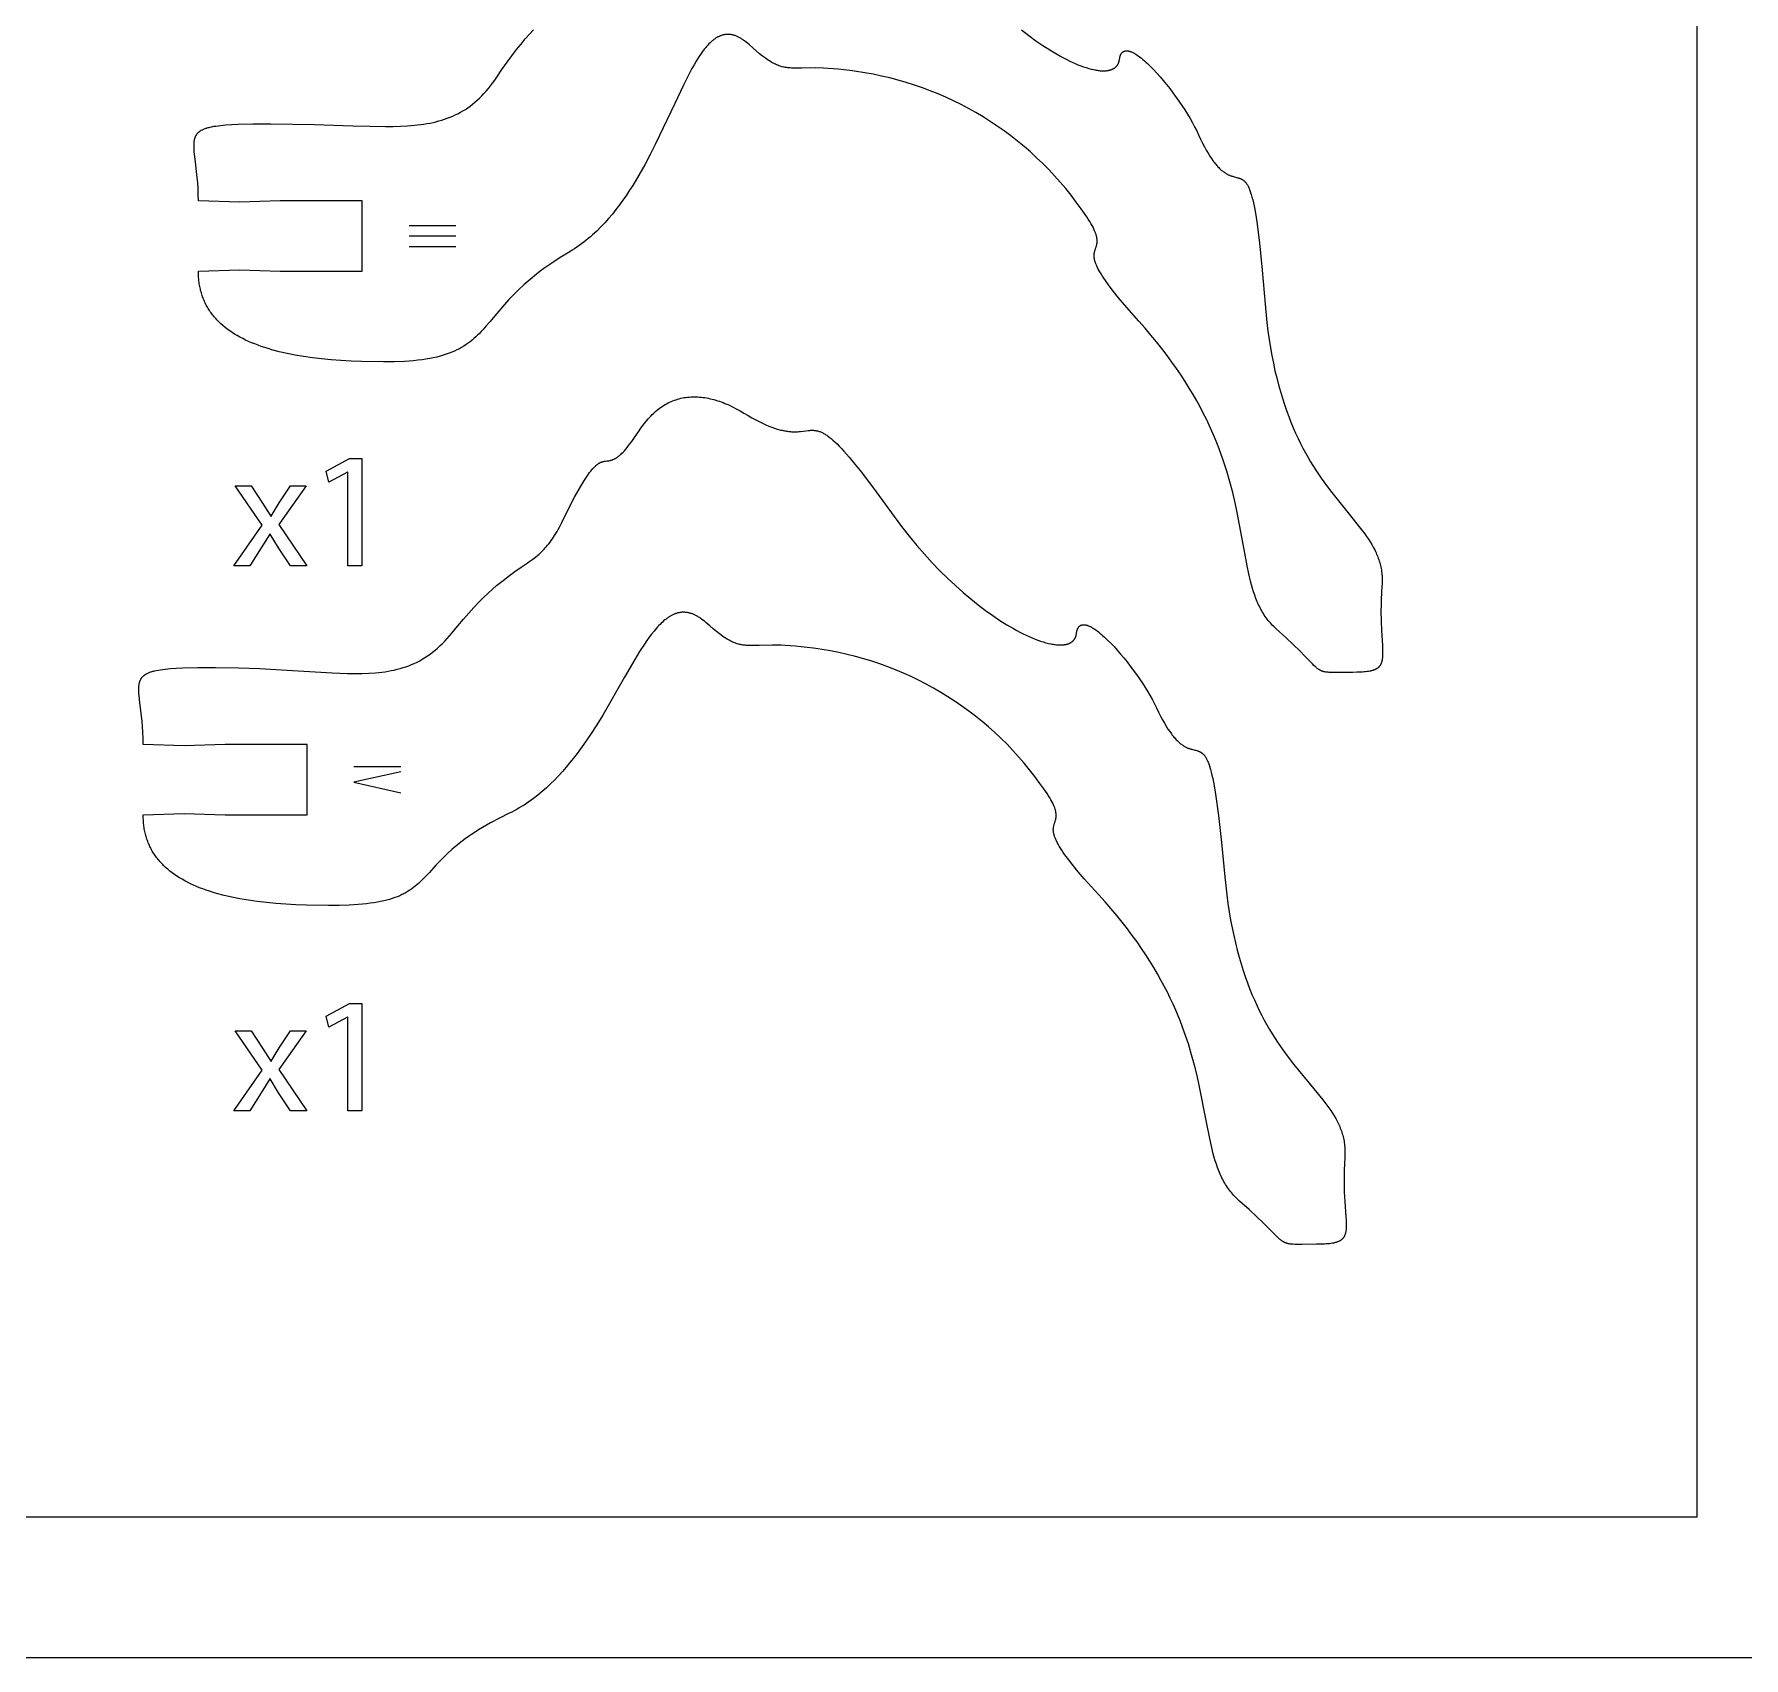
# Model space of a CAD drawing. Extents: x 2 to 317, y 2 to 152.
# Drawn here: x 74.8 to 147.8, y 1.7 to 71 of the extents above; entities that cross this region are included whole.
import ezdxf

# ---------------------------------------------------------------- set-up
doc = ezdxf.new("R2010")
doc.units = 0
doc.header["$MEASUREMENT"] = 0
doc.layers.add('DEFAULT', color=18, linetype='CONTINUOUS')

msp = doc.modelspace()

# ---------------------------------------------------------------- linework, layer by layer
at = {"layer": 'DEFAULT', "color": 1}
for p, q in [((83.596, 63.864), (81.846, 63.914)), ((85.346, 63.914), (83.596, 63.864)), ((88.845, 63.914), (85.346, 63.914)), ((88.845, 60.915), (88.845, 63.914)), ((81.846, 60.915), (83.596, 60.965)), ((83.596, 60.965), (85.346, 60.915)), ((85.346, 60.915), (88.845, 60.915)), ((81.239, 40.646), (79.489, 40.695)), ((82.989, 40.695), (81.239, 40.646)), ((86.488, 40.695), (82.989, 40.695)), ((86.488, 37.696), (86.488, 40.695)), ((79.489, 37.696), (81.239, 37.746)), ((81.239, 37.746), (82.989, 37.696)), ((82.989, 37.696), (86.488, 37.696))]:
    msp.add_line(p, q, dxfattribs=at)
at = {"layer": 'DEFAULT', "color": 250}
for p, q in [((90.845, 62.859), (92.842, 62.859)), ((90.845, 62.414), (92.842, 62.414)), ((90.845, 61.968), (92.842, 61.968)), ((88.488, 39.752), (90.485, 39.752))]:
    msp.add_line(p, q, dxfattribs=at)
at = {"layer": 'DEFAULT', "color": 6}
for p, q in [((84.568, 50.065), (83.411, 51.738)), ((83.411, 51.738), (84.103, 51.738)), ((84.103, 51.738), (84.59, 51.004)), ((86.446, 51.738), (85.281, 50.086)), ((85.295, 51.011), (85.775, 51.738)), ((85.775, 51.738), (86.446, 51.738)), ((84.59, 51.004), (84.935, 50.446)), ((84.935, 50.446), (84.957, 50.446)), ((84.957, 50.446), (85.295, 51.011)), ((83.355, 48.322), (84.568, 50.065)), ((84.893, 49.684), (84.533, 49.092)), ((84.907, 49.684), (84.893, 49.684)), ((85.274, 49.092), (84.907, 49.684)), ((85.281, 50.086), (86.481, 48.322)), ((84.533, 49.092), (84.039, 48.322)), ((85.775, 48.322), (85.274, 49.092)), ((84.039, 48.322), (83.355, 48.322)), ((86.481, 48.322), (85.775, 48.322)), ((84.568, 26.793), (83.411, 28.466)), ((83.411, 28.466), (84.103, 28.466)), ((84.103, 28.466), (84.59, 27.731)), ((86.446, 28.466), (85.281, 26.814)), ((85.295, 27.739), (85.775, 28.466)), ((85.775, 28.466), (86.446, 28.466)), ((84.59, 27.731), (84.935, 27.174)), ((84.935, 27.174), (84.957, 27.174)), ((84.957, 27.174), (85.295, 27.739)), ((83.355, 25.05), (84.568, 26.793)), ((84.893, 26.412), (84.533, 25.819)), ((84.907, 26.412), (84.893, 26.412)), ((85.274, 25.819), (84.907, 26.412)), ((85.281, 26.814), (86.481, 25.05)), ((84.533, 25.819), (84.039, 25.05)), ((85.775, 25.05), (85.274, 25.819)), ((84.039, 25.05), (83.355, 25.05)), ((86.481, 25.05), (85.775, 25.05))]:
    msp.add_line(p, q, dxfattribs=at)
for points in [[(316.836, 1.693), (1.836, 1.693), (1.836, 151.693), (316.836, 151.693)], [(145.836, 7.693), (5.836, 7.693), (5.836, 147.693), (145.836, 147.693)], [(88.23, 52.33), (88.216, 52.33), (87.419, 51.9), (87.299, 52.373), (88.301, 52.909), (88.83, 52.909), (88.83, 48.322), (88.23, 48.322)], [(88.23, 29.058), (88.216, 29.058), (87.419, 28.628), (87.299, 29.101), (88.301, 29.637), (88.83, 29.637), (88.83, 25.05), (88.23, 25.05)]]:
    msp.add_lwpolyline(points, close=True, dxfattribs=at)
at = {"layer": 'DEFAULT', "color": 1}
for points in [[(94.587, 69.197), (94.811, 69.526), (95.026, 69.831), (95.233, 70.111), (95.432, 70.37), (95.623, 70.607), (95.807, 70.826), (95.984, 71.026), (96.154, 71.21)], [(105.359, 70.585), (105.296, 70.641), (105.234, 70.693), (105.172, 70.741), (105.142, 70.764), (105.112, 70.785), (105.082, 70.805), (105.052, 70.825), (105.022, 70.844), (104.993, 70.861), (104.963, 70.878), (104.934, 70.894), (104.905, 70.908), (104.876, 70.922), (104.848, 70.935), (104.819, 70.947), (104.791, 70.958), (104.763, 70.968), (104.735, 70.978), (104.707, 70.986), (104.679, 70.994), (104.652, 71), (104.624, 71.006), (104.597, 71.011), (104.57, 71.015), (104.543, 71.018), (104.516, 71.021), (104.49, 71.022), (104.463, 71.023), (104.437, 71.022), (104.41, 71.021), (104.384, 71.02), (104.358, 71.017), (104.332, 71.014), (104.307, 71.009), (104.281, 71.004), (104.255, 70.998), (104.23, 70.992), (104.205, 70.984), (104.179, 70.976), (104.154, 70.967), (104.129, 70.958), (104.105, 70.947), (104.08, 70.936), (104.055, 70.924), (104.03, 70.911), (104.006, 70.898), (103.982, 70.884), (103.957, 70.869), (103.933, 70.854), (103.909, 70.837), (103.885, 70.821), (103.861, 70.803), (103.837, 70.785), (103.813, 70.766), (103.79, 70.746), (103.742, 70.705), (103.696, 70.661), (103.649, 70.614), (103.602, 70.566), (103.556, 70.514), (103.51, 70.46), (103.464, 70.404), (103.419, 70.346), (103.373, 70.285), (103.283, 70.157), (103.193, 70.02), (103.103, 69.876), (103.013, 69.723), (102.923, 69.564), (102.743, 69.224), (102.561, 68.86), (102.188, 68.072), (101.37, 66.342), (101.144, 65.896), (100.907, 65.451), (100.659, 65.01), (100.397, 64.576), (100.261, 64.363), (100.122, 64.152), (99.978, 63.945), (99.831, 63.742), (99.679, 63.543), (99.523, 63.349), (99.363, 63.159), (99.198, 62.975), (99.029, 62.797), (98.855, 62.625), (98.676, 62.459), (98.584, 62.379), (98.491, 62.3), (98.397, 62.224), (98.302, 62.149), (98.205, 62.076), (98.107, 62.005), (98.008, 61.936), (97.907, 61.869), (97.804, 61.805), (97.701, 61.742)], [(116.991, 71.218), (117.303, 70.976), (117.61, 70.751), (117.91, 70.544), (118.203, 70.356), (118.488, 70.185), (118.626, 70.106), (118.763, 70.032), (118.897, 69.962), (119.028, 69.897), (119.156, 69.837), (119.282, 69.781), (119.405, 69.729), (119.524, 69.683), (119.641, 69.64), (119.754, 69.603), (119.863, 69.569), (119.969, 69.541), (120.072, 69.517), (120.122, 69.507), (120.17, 69.498), (120.218, 69.49), (120.265, 69.483), (120.311, 69.478), (120.356, 69.473), (120.4, 69.47), (120.443, 69.468), (120.484, 69.467), (120.525, 69.467), (120.565, 69.469), (120.603, 69.471), (120.641, 69.475), (120.659, 69.477), (120.677, 69.48), (120.695, 69.483), (120.712, 69.486), (120.729, 69.49), (120.746, 69.493), (120.763, 69.497), (120.779, 69.502), (120.795, 69.506), (120.811, 69.511), (120.826, 69.517), (120.841, 69.522), (120.856, 69.528), (120.871, 69.534), (120.885, 69.541), (120.899, 69.547), (120.912, 69.554), (120.926, 69.562), (120.939, 69.569), (120.951, 69.577), (120.963, 69.585), (120.975, 69.594), (120.987, 69.603), (120.999, 69.612), (121.01, 69.621), (121.02, 69.631), (121.031, 69.641), (121.041, 69.651), (121.05, 69.662), (121.06, 69.672), (121.069, 69.684), (121.078, 69.695), (121.086, 69.707), (121.094, 69.719), (121.102, 69.731), (121.109, 69.744), (121.116, 69.757), (121.123, 69.77), (121.129, 69.784), (121.135, 69.797), (121.141, 69.812), (121.146, 69.826), (121.151, 69.841), (121.156, 69.856), (121.16, 69.871), (121.164, 69.887), (121.167, 69.903), (121.17, 69.919), (121.173, 69.935), (121.176, 69.952)], [(109.944, 69.438), (109.669, 69.478), (109.411, 69.511), (109.171, 69.536), (108.946, 69.556), (108.737, 69.571), (108.543, 69.581), (108.192, 69.59), (107.62, 69.585), (107.384, 69.582), (107.275, 69.582), (107.17, 69.586), (107.119, 69.589), (107.069, 69.593), (107.02, 69.598), (106.971, 69.604), (106.923, 69.611), (106.875, 69.62), (106.827, 69.629), (106.78, 69.641), (106.732, 69.654), (106.684, 69.668), (106.636, 69.684), (106.588, 69.702), (106.539, 69.722), (106.49, 69.744), (106.44, 69.769), (106.389, 69.795), (106.337, 69.823), (106.284, 69.854), (106.229, 69.888), (106.174, 69.924), (106.116, 69.962), (106.058, 70.003), (105.935, 70.094), (105.805, 70.197), (105.666, 70.313), (105.518, 70.442), (105.359, 70.585)], [(121.176, 69.952), (121.18, 69.984), (121.186, 70.014), (121.189, 70.029), (121.192, 70.043), (121.195, 70.057), (121.199, 70.07), (121.203, 70.083), (121.207, 70.096), (121.211, 70.109), (121.215, 70.12), (121.22, 70.132), (121.225, 70.143), (121.23, 70.154), (121.235, 70.165), (121.24, 70.175), (121.246, 70.185), (121.251, 70.194), (121.257, 70.203), (121.263, 70.212), (121.269, 70.22), (121.276, 70.228), (121.282, 70.236), (121.289, 70.243), (121.296, 70.25), (121.303, 70.257), (121.31, 70.263), (121.317, 70.269), (121.325, 70.275), (121.333, 70.28), (121.34, 70.285), (121.348, 70.289), (121.357, 70.294), (121.365, 70.298), (121.373, 70.301), (121.382, 70.305), (121.391, 70.308), (121.4, 70.311), (121.409, 70.313), (121.418, 70.315), (121.428, 70.317), (121.437, 70.318), (121.447, 70.319), (121.457, 70.32), (121.467, 70.321), (121.477, 70.321), (121.487, 70.321), (121.497, 70.321), (121.508, 70.32), (121.518, 70.319), (121.529, 70.318), (121.54, 70.316), (121.551, 70.314), (121.562, 70.312), (121.574, 70.31), (121.585, 70.307), (121.597, 70.304), (121.608, 70.301), (121.62, 70.297), (121.632, 70.294), (121.644, 70.29), (121.669, 70.281), (121.694, 70.271), (121.719, 70.26), (121.745, 70.248), (121.771, 70.235), (121.798, 70.22), (121.825, 70.205), (121.852, 70.189), (121.88, 70.172), (121.937, 70.135), (121.995, 70.095), (122.055, 70.051), (122.116, 70.003), (122.178, 69.953), (122.241, 69.899), (122.305, 69.842), (122.369, 69.782), (122.502, 69.654), (122.636, 69.516), (122.772, 69.369), (122.91, 69.214), (123.048, 69.051), (123.185, 68.882), (123.322, 68.709), (123.456, 68.53), (123.718, 68.166), (123.843, 67.981), (123.964, 67.796), (124.079, 67.612), (124.189, 67.43), (124.292, 67.25), (124.387, 67.074), (124.475, 66.903), (124.553, 66.738)], [(84.94, 67.202), (86.811, 67.172), (88.436, 67.116), (89.165, 67.096), (89.844, 67.088), (90.165, 67.092), (90.474, 67.101), (90.773, 67.117), (91.061, 67.14), (91.339, 67.172), (91.474, 67.191), (91.607, 67.213), (91.738, 67.237), (91.866, 67.263), (91.992, 67.293), (92.116, 67.325), (92.238, 67.36), (92.358, 67.398), (92.476, 67.439), (92.592, 67.483), (92.706, 67.53), (92.818, 67.581), (92.929, 67.636), (93.037, 67.694), (93.144, 67.756), (93.25, 67.821), (93.354, 67.891), (93.456, 67.964), (93.557, 68.042), (93.657, 68.124), (93.755, 68.21), (93.852, 68.3), (93.948, 68.396), (94.042, 68.495), (94.135, 68.6), (94.228, 68.709), (94.319, 68.823), (94.409, 68.943), (94.499, 69.067), (94.587, 69.197)], [(81.846, 63.914), (81.843, 64.187), (81.832, 64.445), (81.817, 64.688), (81.798, 64.917), (81.708, 65.694), (81.673, 66.007), (81.668, 66.077), (81.663, 66.145), (81.661, 66.211), (81.66, 66.273), (81.661, 66.333), (81.662, 66.362), (81.664, 66.391), (81.666, 66.418), (81.669, 66.445), (81.673, 66.472), (81.677, 66.498), (81.682, 66.523), (81.687, 66.548), (81.693, 66.572), (81.7, 66.595), (81.704, 66.607), (81.708, 66.618), (81.712, 66.629), (81.716, 66.64), (81.721, 66.651), (81.726, 66.662), (81.73, 66.673), (81.735, 66.683), (81.741, 66.694), (81.746, 66.704), (81.752, 66.714), (81.758, 66.724), (81.764, 66.734), (81.77, 66.744), (81.777, 66.753), (81.784, 66.763), (81.791, 66.772), (81.798, 66.781), (81.805, 66.791), (81.813, 66.799), (81.821, 66.808), (81.829, 66.817), (81.837, 66.826), (81.846, 66.834), (81.855, 66.842), (81.864, 66.851), (81.873, 66.859), (81.883, 66.867), (81.893, 66.874), (81.903, 66.882), (81.913, 66.89), (81.924, 66.897), (81.935, 66.905), (81.946, 66.912), (81.957, 66.919), (81.969, 66.926), (81.993, 66.94), (82.019, 66.953), (82.045, 66.966), (82.073, 66.978), (82.101, 66.99), (82.131, 67.002), (82.163, 67.013), (82.195, 67.023), (82.229, 67.034), (82.264, 67.044), (82.3, 67.053), (82.338, 67.062), (82.417, 67.08), (82.501, 67.096), (82.592, 67.11), (82.688, 67.123), (82.79, 67.135), (83.013, 67.155), (83.262, 67.171), (83.538, 67.183), (84.177, 67.198), (84.94, 67.202)], [(124.553, 66.738), (124.64, 66.554), (124.723, 66.384), (124.805, 66.227), (124.885, 66.082), (124.962, 65.949), (125.037, 65.827), (125.111, 65.716), (125.182, 65.615), (125.217, 65.568), (125.251, 65.523), (125.285, 65.481), (125.319, 65.441), (125.352, 65.403), (125.384, 65.367), (125.416, 65.333), (125.448, 65.301), (125.479, 65.271), (125.51, 65.243), (125.54, 65.216), (125.57, 65.191), (125.6, 65.168), (125.629, 65.146), (125.658, 65.125), (125.686, 65.106), (125.714, 65.089), (125.742, 65.072), (125.769, 65.057), (125.795, 65.043), (125.822, 65.03), (125.848, 65.018), (125.874, 65.007), (125.899, 64.996), (125.924, 64.987), (125.948, 64.978), (125.973, 64.97), (125.997, 64.962), (126.044, 64.948), (126.089, 64.936), (126.177, 64.914), (126.219, 64.903), (126.26, 64.892), (126.28, 64.886), (126.3, 64.879), (126.32, 64.872), (126.339, 64.865), (126.358, 64.856), (126.377, 64.848), (126.387, 64.843), (126.396, 64.838), (126.405, 64.833), (126.414, 64.828), (126.424, 64.823), (126.433, 64.817), (126.442, 64.811), (126.451, 64.805), (126.46, 64.799), (126.469, 64.793), (126.478, 64.786), (126.486, 64.779), (126.495, 64.771), (126.504, 64.764), (126.512, 64.756), (126.521, 64.747), (126.53, 64.739), (126.538, 64.73), (126.547, 64.721), (126.555, 64.711), (126.563, 64.701), (126.572, 64.691), (126.58, 64.681), (126.588, 64.67), (126.597, 64.658), (126.605, 64.647), (126.621, 64.622), (126.637, 64.596), (126.653, 64.568), (126.669, 64.538), (126.685, 64.506), (126.7, 64.473), (126.716, 64.437), (126.731, 64.4), (126.747, 64.36), (126.762, 64.318), (126.777, 64.274), (126.807, 64.179), (126.836, 64.074), (126.865, 63.958), (126.895, 63.832), (126.923, 63.694), (126.981, 63.382), (127.038, 63.018), (127.153, 62.116), (127.272, 60.953), (127.398, 59.495)], [(122.006, 58.774), (121.394, 59.47), (121.142, 59.771), (120.923, 60.042), (120.736, 60.287), (120.578, 60.506), (120.509, 60.607), (120.446, 60.702), (120.39, 60.791), (120.339, 60.876), (120.294, 60.956), (120.255, 61.031), (120.22, 61.101), (120.205, 61.135), (120.191, 61.168), (120.178, 61.199), (120.166, 61.23), (120.155, 61.26), (120.145, 61.289), (120.136, 61.317), (120.128, 61.344), (120.121, 61.371), (120.115, 61.396), (120.11, 61.421), (120.105, 61.445), (120.101, 61.469), (120.099, 61.492), (120.097, 61.514), (120.095, 61.536), (120.094, 61.557), (120.094, 61.577), (120.095, 61.597), (120.096, 61.617), (120.097, 61.636), (120.099, 61.655), (120.102, 61.673), (120.105, 61.691), (120.108, 61.708), (120.112, 61.726), (120.116, 61.743), (120.12, 61.759), (120.129, 61.792), (120.15, 61.857), (120.172, 61.92), (120.182, 61.953), (120.192, 61.985), (120.201, 62.019), (120.205, 62.036), (120.209, 62.054), (120.212, 62.072), (120.215, 62.09), (120.218, 62.108), (120.22, 62.127), (120.221, 62.147), (120.223, 62.167), (120.223, 62.187), (120.223, 62.208), (120.223, 62.229), (120.221, 62.252), (120.219, 62.274), (120.217, 62.298), (120.213, 62.322), (120.209, 62.346), (120.204, 62.372), (120.198, 62.398), (120.191, 62.425), (120.183, 62.453), (120.175, 62.482), (120.165, 62.511), (120.154, 62.542), (120.142, 62.573), (120.13, 62.606), (120.116, 62.639), (120.084, 62.709), (120.048, 62.784), (120.006, 62.863), (119.959, 62.947), (119.906, 63.036), (119.847, 63.13), (119.782, 63.23), (119.71, 63.336), (119.546, 63.566)], [(97.701, 61.742), (97.3, 61.499), (96.933, 61.258), (96.598, 61.021), (96.441, 60.904), (96.291, 60.789), (96.011, 60.56), (95.754, 60.336), (95.52, 60.117), (95.305, 59.902), (95.106, 59.694), (94.923, 59.491), (94.59, 59.102), (94.286, 58.74), (94.14, 58.57), (93.994, 58.407), (93.92, 58.328), (93.846, 58.251), (93.77, 58.177), (93.693, 58.104), (93.614, 58.033), (93.533, 57.965), (93.45, 57.898), (93.365, 57.834), (93.276, 57.772), (93.184, 57.712), (93.089, 57.654), (92.99, 57.599), (92.887, 57.546), (92.779, 57.496), (92.667, 57.448), (92.55, 57.402), (92.428, 57.359), (92.3, 57.318), (92.166, 57.28), (92.026, 57.245), (91.879, 57.212), (91.726, 57.182), (91.565, 57.154), (91.398, 57.129), (91.222, 57.108), (91.039, 57.088), (90.848, 57.072), (90.647, 57.059), (90.22, 57.041), (89.755, 57.035)], [(89.755, 57.035), (88.816, 57.049), (88.367, 57.067), (87.933, 57.091), (87.513, 57.124), (87.108, 57.163), (86.717, 57.21), (86.341, 57.264), (85.979, 57.326), (85.632, 57.395), (85.3, 57.472), (84.983, 57.556), (84.83, 57.601), (84.681, 57.648), (84.535, 57.697), (84.394, 57.748), (84.256, 57.801), (84.121, 57.856), (83.991, 57.912), (83.864, 57.971), (83.741, 58.031), (83.622, 58.094), (83.507, 58.158), (83.395, 58.225), (83.287, 58.293), (83.183, 58.364), (83.083, 58.436), (82.987, 58.511), (82.895, 58.587), (82.806, 58.666), (82.763, 58.706), (82.721, 58.746), (82.68, 58.787), (82.64, 58.829), (82.601, 58.871), (82.563, 58.913), (82.526, 58.956), (82.49, 59), (82.455, 59.044), (82.421, 59.088), (82.388, 59.134), (82.356, 59.179), (82.325, 59.225), (82.294, 59.272), (82.265, 59.319), (82.237, 59.367), (82.209, 59.415), (82.183, 59.464), (82.158, 59.513), (82.134, 59.563), (82.11, 59.613), (82.088, 59.664), (82.066, 59.715), (82.046, 59.767), (82.027, 59.819), (82.008, 59.872), (81.991, 59.926), (81.974, 59.98), (81.959, 60.034), (81.944, 60.089), (81.931, 60.145), (81.918, 60.201), (81.907, 60.257), (81.896, 60.314), (81.887, 60.372), (81.878, 60.43), (81.871, 60.489), (81.864, 60.548), (81.854, 60.668), (81.848, 60.791), (81.846, 60.915)], [(127.398, 59.495), (127.473, 58.719), (127.518, 58.348), (127.569, 57.989), (127.624, 57.64), (127.684, 57.303), (127.749, 56.975), (127.818, 56.658), (127.891, 56.351), (127.967, 56.053), (128.048, 55.765), (128.132, 55.486), (128.219, 55.216), (128.31, 54.955), (128.403, 54.702), (128.499, 54.457), (128.597, 54.22), (128.698, 53.991), (128.801, 53.77), (128.906, 53.555), (129.012, 53.348), (129.12, 53.147), (129.23, 52.953), (129.34, 52.765), (129.564, 52.406), (129.789, 52.069), (130.015, 51.752), (130.24, 51.453), (131.096, 50.394), (131.476, 49.92), (131.648, 49.69), (131.729, 49.576), (131.807, 49.462), (131.881, 49.348), (131.95, 49.233), (132.015, 49.118), (132.076, 49.003), (132.105, 48.945), (132.132, 48.886), (132.159, 48.827), (132.184, 48.768), (132.208, 48.709), (132.23, 48.649), (132.251, 48.588), (132.271, 48.527), (132.29, 48.466), (132.307, 48.404), (132.323, 48.342), (132.337, 48.279), (132.35, 48.215), (132.361, 48.15), (132.371, 48.085), (132.379, 48.02), (132.386, 47.953), (132.391, 47.886), (132.395, 47.818), (132.396, 47.749), (132.397, 47.679), (132.395, 47.608), (132.392, 47.536), (132.387, 47.464)], [(127.874, 45.635), (127.82, 45.684), (127.768, 45.734), (127.717, 45.785), (127.667, 45.837), (127.619, 45.89), (127.573, 45.943), (127.528, 45.998), (127.484, 46.054), (127.442, 46.111), (127.401, 46.168), (127.362, 46.227), (127.324, 46.286), (127.287, 46.347), (127.251, 46.408), (127.216, 46.471), (127.183, 46.534), (127.151, 46.598), (127.119, 46.663), (127.089, 46.729), (127.06, 46.796), (127.004, 46.932), (126.952, 47.072), (126.903, 47.216), (126.857, 47.363), (126.813, 47.514), (126.772, 47.668), (126.696, 47.987), (126.626, 48.32), (126.496, 49.027), (126.208, 50.598), (126.117, 51.022), (126.013, 51.459), (125.896, 51.908), (125.761, 52.369), (125.607, 52.842), (125.433, 53.327), (125.336, 53.573), (125.234, 53.823), (125.125, 54.075), (125.01, 54.33), (124.887, 54.588), (124.757, 54.849), (124.619, 55.112), (124.474, 55.378), (124.32, 55.647), (124.158, 55.918), (123.987, 56.192), (123.807, 56.469), (123.617, 56.748), (123.418, 57.03), (123.209, 57.314), (122.99, 57.601), (122.761, 57.891), (122.52, 58.183), (122.269, 58.477), (122.006, 58.774)], [(100.663, 54.09), (100.715, 54.17), (100.769, 54.247), (100.823, 54.322), (100.877, 54.395), (100.933, 54.465), (100.989, 54.534), (101.046, 54.599), (101.103, 54.663), (101.161, 54.724), (101.22, 54.783), (101.279, 54.839), (101.339, 54.894), (101.4, 54.946), (101.461, 54.996), (101.523, 55.043), (101.586, 55.089), (101.649, 55.132), (101.713, 55.173), (101.777, 55.211), (101.842, 55.248), (101.907, 55.282), (101.973, 55.315), (102.04, 55.345), (102.107, 55.373), (102.174, 55.398), (102.242, 55.422), (102.311, 55.444), (102.38, 55.463), (102.45, 55.48), (102.52, 55.496), (102.59, 55.509), (102.662, 55.52), (102.733, 55.529), (102.805, 55.536), (102.878, 55.541), (102.951, 55.544), (103.024, 55.545), (103.098, 55.544), (103.172, 55.541), (103.247, 55.536), (103.322, 55.529), (103.397, 55.52), (103.473, 55.51), (103.549, 55.497), (103.626, 55.482), (103.703, 55.465), (103.78, 55.447), (103.858, 55.426), (103.936, 55.404), (104.014, 55.38), (104.093, 55.354), (104.172, 55.326), (104.252, 55.296), (104.331, 55.265), (104.411, 55.231), (104.492, 55.196), (104.653, 55.12), (104.815, 55.037), (104.979, 54.947), (105.143, 54.85)], [(105.143, 54.85), (105.318, 54.745), (105.485, 54.65), (105.644, 54.563), (105.796, 54.485), (105.94, 54.415), (106.077, 54.352), (106.208, 54.297), (106.332, 54.248), (106.451, 54.206), (106.563, 54.17), (106.67, 54.139), (106.721, 54.126), (106.771, 54.114), (106.82, 54.103), (106.868, 54.093), (106.914, 54.085), (106.96, 54.077), (107.004, 54.071), (107.047, 54.066), (107.089, 54.061), (107.13, 54.057), (107.17, 54.055), (107.209, 54.053), (107.247, 54.051), (107.285, 54.051), (107.357, 54.051), (107.426, 54.054), (107.492, 54.059), (107.555, 54.065), (107.676, 54.079), (107.899, 54.108), (107.952, 54.112), (107.979, 54.114), (108.005, 54.116), (108.032, 54.116), (108.058, 54.117), (108.085, 54.116), (108.111, 54.115), (108.138, 54.113), (108.165, 54.111), (108.192, 54.107), (108.219, 54.103), (108.247, 54.098), (108.275, 54.092), (108.303, 54.085), (108.331, 54.076), (108.36, 54.067), (108.389, 54.057), (108.419, 54.045), (108.449, 54.032), (108.48, 54.018), (108.512, 54.002), (108.543, 53.985), (108.576, 53.967), (108.609, 53.947), (108.643, 53.926), (108.678, 53.903), (108.713, 53.878), (108.749, 53.852), (108.786, 53.824), (108.824, 53.794), (108.863, 53.762), (108.944, 53.693), (109.028, 53.616), (109.117, 53.531), (109.21, 53.437), (109.309, 53.334), (109.412, 53.221), (109.635, 52.966), (109.882, 52.669), (110.155, 52.326), (110.788, 51.491), (111.55, 50.436)], [(97.361, 50.178), (97.74, 50.936), (97.907, 51.253), (98.06, 51.53), (98.2, 51.772), (98.328, 51.98), (98.388, 52.072), (98.445, 52.157), (98.5, 52.235), (98.552, 52.306), (98.602, 52.371), (98.65, 52.429), (98.696, 52.482), (98.718, 52.506), (98.74, 52.529), (98.761, 52.551), (98.782, 52.571), (98.802, 52.59), (98.822, 52.609), (98.842, 52.625), (98.861, 52.641), (98.88, 52.656), (98.899, 52.67), (98.917, 52.683), (98.935, 52.695), (98.953, 52.706), (98.97, 52.716), (98.988, 52.725), (99.004, 52.734), (99.021, 52.742), (99.038, 52.749), (99.054, 52.756), (99.07, 52.762), (99.086, 52.767), (99.102, 52.772), (99.118, 52.776), (99.133, 52.78), (99.149, 52.784), (99.164, 52.787), (99.194, 52.793), (99.225, 52.797), (99.285, 52.805), (99.347, 52.813), (99.378, 52.817), (99.41, 52.823), (99.426, 52.826), (99.443, 52.83), (99.459, 52.834), (99.476, 52.838), (99.493, 52.843), (99.51, 52.849), (99.528, 52.855), (99.545, 52.862), (99.564, 52.869), (99.582, 52.877), (99.601, 52.886), (99.62, 52.895), (99.639, 52.906), (99.659, 52.917), (99.679, 52.929), (99.7, 52.942), (99.721, 52.956), (99.742, 52.971), (99.764, 52.987), (99.787, 53.004), (99.809, 53.022), (99.833, 53.042), (99.857, 53.062), (99.881, 53.084), (99.931, 53.132), (99.984, 53.185), (100.039, 53.244), (100.097, 53.309), (100.157, 53.381), (100.22, 53.459), (100.286, 53.545), (100.355, 53.638), (100.502, 53.847), (100.663, 54.09)], [(111.55, 50.436), (111.87, 50.007), (112.194, 49.595), (112.522, 49.2), (112.851, 48.822), (113.182, 48.461), (113.513, 48.118), (113.844, 47.791), (114.173, 47.483), (114.501, 47.191), (114.825, 46.917), (115.145, 46.661), (115.46, 46.422), (115.769, 46.201), (116.071, 45.998), (116.366, 45.812), (116.652, 45.644), (116.792, 45.567), (116.929, 45.495), (117.064, 45.426), (117.196, 45.363), (117.325, 45.304), (117.451, 45.249), (117.574, 45.199), (117.694, 45.153), (117.811, 45.112), (117.925, 45.076), (118.035, 45.044), (118.141, 45.017), (118.244, 44.994), (118.294, 44.984), (118.343, 44.976), (118.391, 44.968), (118.438, 44.962), (118.484, 44.957), (118.528, 44.953), (118.572, 44.95), (118.615, 44.949), (118.657, 44.948), (118.698, 44.949), (118.737, 44.951), (118.776, 44.954), (118.813, 44.958), (118.831, 44.961), (118.849, 44.963), (118.867, 44.967), (118.885, 44.97), (118.902, 44.974), (118.919, 44.978), (118.935, 44.982), (118.951, 44.986), (118.967, 44.991), (118.983, 44.996), (118.998, 45.002), (119.013, 45.007), (119.028, 45.013), (119.042, 45.02), (119.057, 45.026), (119.07, 45.033), (119.084, 45.04), (119.097, 45.048), (119.11, 45.056), (119.122, 45.064), (119.135, 45.072), (119.147, 45.081), (119.158, 45.089), (119.169, 45.099), (119.18, 45.108), (119.191, 45.118), (119.201, 45.128), (119.211, 45.138), (119.221, 45.149), (119.23, 45.16), (119.239, 45.171), (119.248, 45.183), (119.256, 45.195), (119.264, 45.207), (119.271, 45.219), (119.279, 45.232), (119.285, 45.245), (119.292, 45.258), (119.298, 45.272), (119.304, 45.286), (119.31, 45.3), (119.315, 45.315), (119.319, 45.329), (119.324, 45.344), (119.328, 45.36), (119.332, 45.376), (119.335, 45.392), (119.338, 45.408), (119.34, 45.424), (119.343, 45.441)], [(92.669, 45.457), (92.92, 45.766), (93.161, 46.05), (93.391, 46.312), (93.612, 46.552), (93.823, 46.772), (94.026, 46.974), (94.219, 47.158), (94.405, 47.326), (94.582, 47.48), (94.752, 47.62), (94.915, 47.749), (95.071, 47.867), (95.364, 48.079), (95.635, 48.265), (95.887, 48.437), (96.006, 48.521), (96.122, 48.606), (96.235, 48.693), (96.344, 48.783), (96.398, 48.83), (96.451, 48.878), (96.504, 48.928), (96.556, 48.98), (96.607, 49.033), (96.659, 49.089), (96.71, 49.146), (96.76, 49.206), (96.811, 49.269), (96.861, 49.334), (96.911, 49.403), (96.961, 49.474), (97.01, 49.549), (97.06, 49.627), (97.11, 49.709), (97.16, 49.794), (97.21, 49.884), (97.26, 49.977), (97.361, 50.178)], [(132.387, 47.464), (132.368, 47.178), (132.354, 46.908), (132.347, 46.651), (132.344, 46.409), (132.349, 45.964), (132.365, 45.571), (132.403, 44.926), (132.409, 44.792), (132.413, 44.669), (132.413, 44.555), (132.412, 44.502), (132.409, 44.451), (132.405, 44.402), (132.403, 44.379), (132.4, 44.356), (132.397, 44.334), (132.393, 44.312), (132.389, 44.29), (132.385, 44.27), (132.38, 44.249), (132.375, 44.23), (132.369, 44.211), (132.363, 44.192), (132.357, 44.174), (132.35, 44.156), (132.342, 44.139), (132.338, 44.13), (132.334, 44.122), (132.33, 44.114), (132.326, 44.106), (132.322, 44.098), (132.317, 44.09), (132.312, 44.082), (132.308, 44.075), (132.303, 44.067), (132.297, 44.06), (132.292, 44.053), (132.287, 44.046), (132.281, 44.039), (132.276, 44.032), (132.27, 44.025), (132.264, 44.018), (132.258, 44.012), (132.252, 44.005), (132.245, 43.999), (132.239, 43.993), (132.232, 43.986), (132.225, 43.98), (132.218, 43.974), (132.211, 43.969), (132.204, 43.963), (132.197, 43.957), (132.189, 43.952), (132.181, 43.946), (132.173, 43.941), (132.165, 43.936), (132.157, 43.931), (132.148, 43.926), (132.131, 43.916), (132.113, 43.907), (132.094, 43.898), (132.075, 43.889), (132.054, 43.881), (132.033, 43.873), (132.012, 43.866), (131.989, 43.858), (131.966, 43.852), (131.942, 43.845), (131.917, 43.839), (131.891, 43.833), (131.865, 43.828), (131.809, 43.818), (131.75, 43.809), (131.688, 43.802), (131.622, 43.795), (131.552, 43.79), (131.478, 43.786), (131.319, 43.78), (131.144, 43.778)], [(103.52, 45.902), (103.457, 45.957), (103.394, 46.009), (103.331, 46.056), (103.3, 46.078), (103.269, 46.1), (103.239, 46.12), (103.208, 46.14), (103.178, 46.158), (103.147, 46.176), (103.117, 46.193), (103.087, 46.208), (103.057, 46.223), (103.027, 46.237), (102.998, 46.25), (102.968, 46.263), (102.939, 46.274), (102.91, 46.284), (102.881, 46.294), (102.851, 46.303), (102.823, 46.311), (102.794, 46.318), (102.765, 46.324), (102.737, 46.329), (102.708, 46.334), (102.68, 46.338), (102.651, 46.34), (102.623, 46.342), (102.595, 46.344), (102.567, 46.344), (102.539, 46.344), (102.512, 46.343), (102.484, 46.341), (102.456, 46.338), (102.429, 46.335), (102.401, 46.33), (102.374, 46.325), (102.347, 46.32), (102.32, 46.313), (102.293, 46.306), (102.266, 46.298), (102.239, 46.289), (102.212, 46.28), (102.185, 46.27), (102.158, 46.259), (102.132, 46.247), (102.105, 46.235), (102.079, 46.222), (102.052, 46.209), (102.026, 46.194), (101.999, 46.179), (101.973, 46.164), (101.947, 46.147), (101.921, 46.13), (101.895, 46.113), (101.868, 46.095), (101.816, 46.056), (101.765, 46.015), (101.713, 45.972), (101.661, 45.926), (101.61, 45.878), (101.558, 45.828), (101.507, 45.775), (101.456, 45.72), (101.405, 45.663), (101.303, 45.542), (101.201, 45.414), (101.099, 45.278), (100.996, 45.134), (100.894, 44.984), (100.687, 44.664), (100.478, 44.321), (100.047, 43.579), (99.11, 41.955), (98.854, 41.538), (98.587, 41.123), (98.309, 40.713), (98.018, 40.312), (97.868, 40.115), (97.714, 39.921), (97.556, 39.731), (97.395, 39.544), (97.23, 39.363), (97.061, 39.185), (96.887, 39.013), (96.71, 38.847), (96.528, 38.686), (96.341, 38.532), (96.15, 38.384), (96.053, 38.313), (95.954, 38.244), (95.854, 38.176), (95.753, 38.111), (95.651, 38.047), (95.548, 37.985), (95.443, 37.926), (95.337, 37.868), (95.229, 37.813), (95.121, 37.76)], [(82.583, 43.983), (83.553, 43.97), (84.463, 43.938), (86.114, 43.841), (87.562, 43.751), (88.218, 43.727), (88.531, 43.723), (88.834, 43.727), (89.127, 43.738), (89.411, 43.757), (89.55, 43.771), (89.687, 43.787), (89.821, 43.805), (89.954, 43.827), (90.085, 43.851), (90.214, 43.878), (90.341, 43.908), (90.466, 43.941), (90.589, 43.978), (90.711, 44.018), (90.831, 44.062), (90.95, 44.109), (91.066, 44.16), (91.182, 44.215), (91.296, 44.274), (91.408, 44.338), (91.52, 44.405), (91.63, 44.477), (91.738, 44.553), (91.846, 44.633), (91.952, 44.719), (92.057, 44.809), (92.162, 44.904), (92.265, 45.004), (92.367, 45.11), (92.469, 45.22), (92.569, 45.336), (92.669, 45.457)], [(108.118, 44.804), (107.842, 44.841), (107.584, 44.871), (107.343, 44.895), (107.119, 44.912), (106.909, 44.924), (106.715, 44.932), (106.364, 44.937), (105.792, 44.926), (105.556, 44.92), (105.447, 44.92), (105.342, 44.922), (105.291, 44.925), (105.241, 44.928), (105.192, 44.933), (105.143, 44.938), (105.095, 44.945), (105.047, 44.953), (104.999, 44.962), (104.951, 44.973), (104.904, 44.985), (104.856, 44.999), (104.808, 45.015), (104.759, 45.032), (104.71, 45.052), (104.66, 45.073), (104.61, 45.097), (104.559, 45.123), (104.506, 45.151), (104.453, 45.181), (104.398, 45.214), (104.342, 45.249), (104.285, 45.287), (104.226, 45.327), (104.102, 45.417), (103.971, 45.519), (103.831, 45.633), (103.681, 45.76), (103.52, 45.902)], [(119.343, 45.441), (119.347, 45.473), (119.352, 45.503), (119.355, 45.518), (119.358, 45.532), (119.361, 45.546), (119.365, 45.56), (119.369, 45.573), (119.372, 45.586), (119.376, 45.598), (119.381, 45.61), (119.385, 45.622), (119.39, 45.633), (119.395, 45.644), (119.4, 45.654), (119.405, 45.664), (119.41, 45.674), (119.416, 45.684), (119.421, 45.693), (119.427, 45.702), (119.433, 45.71), (119.44, 45.718), (119.446, 45.726), (119.453, 45.733), (119.46, 45.74), (119.467, 45.747), (119.474, 45.753), (119.481, 45.76), (119.489, 45.765), (119.496, 45.771), (119.504, 45.776), (119.512, 45.78), (119.52, 45.785), (119.528, 45.789), (119.537, 45.793), (119.545, 45.796), (119.554, 45.799), (119.563, 45.802), (119.572, 45.804), (119.581, 45.807), (119.591, 45.809), (119.6, 45.81), (119.61, 45.811), (119.62, 45.812), (119.63, 45.813), (119.64, 45.813), (119.65, 45.813), (119.661, 45.813), (119.671, 45.813), (119.682, 45.812), (119.693, 45.811), (119.703, 45.809), (119.715, 45.807), (119.726, 45.805), (119.737, 45.803), (119.749, 45.801), (119.76, 45.798), (119.772, 45.795), (119.784, 45.791), (119.796, 45.788), (119.808, 45.784), (119.832, 45.775), (119.857, 45.765), (119.883, 45.755), (119.909, 45.743), (119.935, 45.73), (119.962, 45.716), (119.989, 45.701), (120.017, 45.686), (120.045, 45.669), (120.102, 45.633), (120.161, 45.593), (120.221, 45.549), (120.282, 45.503), (120.345, 45.453), (120.408, 45.399), (120.473, 45.343), (120.539, 45.284), (120.672, 45.158), (120.808, 45.021), (120.946, 44.875), (121.085, 44.721), (121.225, 44.561), (121.364, 44.393), (121.502, 44.221), (121.639, 44.044), (121.904, 43.683), (122.032, 43.499), (122.154, 43.316), (122.272, 43.133), (122.383, 42.952), (122.488, 42.773), (122.586, 42.598), (122.675, 42.428), (122.755, 42.264)], [(131.144, 43.778), (130.534, 43.772), (130.311, 43.771), (130.217, 43.773), (130.131, 43.776), (130.092, 43.779), (130.054, 43.782), (130.019, 43.786), (129.985, 43.791), (129.952, 43.796), (129.936, 43.799), (129.921, 43.803), (129.906, 43.806), (129.891, 43.81), (129.876, 43.814), (129.862, 43.819), (129.848, 43.823), (129.834, 43.828), (129.82, 43.833), (129.806, 43.839), (129.793, 43.844), (129.779, 43.851), (129.766, 43.857), (129.753, 43.864), (129.74, 43.871), (129.727, 43.878), (129.714, 43.885), (129.701, 43.893), (129.688, 43.902), (129.676, 43.911), (129.65, 43.929), (129.623, 43.949), (129.597, 43.971), (129.57, 43.994), (129.542, 44.019), (129.483, 44.074), (129.42, 44.137), (129.098, 44.471), (128.878, 44.694), (128.607, 44.96), (128.276, 45.272), (127.874, 45.635)], [(79.489, 40.695), (79.485, 40.968), (79.475, 41.227), (79.46, 41.47), (79.441, 41.698), (79.351, 42.475), (79.316, 42.788), (79.31, 42.859), (79.306, 42.927), (79.303, 42.992), (79.302, 43.055), (79.303, 43.114), (79.305, 43.143), (79.307, 43.172), (79.309, 43.2), (79.312, 43.227), (79.315, 43.253), (79.32, 43.279), (79.325, 43.304), (79.33, 43.329), (79.336, 43.353), (79.343, 43.376), (79.347, 43.388), (79.351, 43.399), (79.355, 43.411), (79.359, 43.422), (79.364, 43.433), (79.368, 43.443), (79.373, 43.454), (79.378, 43.465), (79.384, 43.475), (79.389, 43.485), (79.395, 43.495), (79.401, 43.505), (79.407, 43.515), (79.413, 43.525), (79.42, 43.535), (79.426, 43.544), (79.433, 43.553), (79.441, 43.563), (79.448, 43.572), (79.456, 43.581), (79.464, 43.589), (79.472, 43.598), (79.48, 43.607), (79.489, 43.615), (79.498, 43.624), (79.507, 43.632), (79.516, 43.64), (79.526, 43.648), (79.536, 43.656), (79.546, 43.663), (79.556, 43.671), (79.567, 43.678), (79.578, 43.686), (79.589, 43.693), (79.6, 43.7), (79.612, 43.707), (79.636, 43.721), (79.661, 43.734), (79.688, 43.747), (79.716, 43.759), (79.744, 43.771), (79.774, 43.783), (79.806, 43.794), (79.838, 43.805), (79.872, 43.815), (79.907, 43.825), (79.943, 43.834), (79.98, 43.844), (80.06, 43.861), (80.144, 43.877), (80.235, 43.891), (80.331, 43.904), (80.433, 43.916), (80.656, 43.937), (80.905, 43.953), (81.181, 43.965), (81.82, 43.979), (82.583, 43.983)], [(122.755, 42.264), (122.844, 42.081), (122.929, 41.912), (123.013, 41.756), (123.094, 41.612), (123.173, 41.48), (123.249, 41.358), (123.324, 41.248), (123.396, 41.148), (123.432, 41.101), (123.466, 41.057), (123.501, 41.015), (123.535, 40.975), (123.568, 40.938), (123.601, 40.902), (123.634, 40.869), (123.666, 40.837), (123.697, 40.807), (123.728, 40.779), (123.759, 40.753), (123.789, 40.728), (123.819, 40.705), (123.848, 40.684), (123.877, 40.663), (123.906, 40.645), (123.934, 40.627), (123.962, 40.611), (123.989, 40.596), (124.016, 40.583), (124.042, 40.57), (124.069, 40.558), (124.094, 40.547), (124.12, 40.537), (124.145, 40.528), (124.17, 40.519), (124.194, 40.511), (124.218, 40.504), (124.265, 40.491), (124.311, 40.479), (124.399, 40.458), (124.441, 40.448), (124.482, 40.436), (124.502, 40.43), (124.522, 40.424), (124.542, 40.417), (124.562, 40.41), (124.581, 40.402), (124.6, 40.394), (124.609, 40.389), (124.619, 40.385), (124.628, 40.38), (124.637, 40.375), (124.646, 40.369), (124.656, 40.364), (124.665, 40.358), (124.674, 40.352), (124.683, 40.346), (124.692, 40.339), (124.701, 40.333), (124.71, 40.326), (124.718, 40.318), (124.727, 40.311), (124.736, 40.303), (124.745, 40.295), (124.753, 40.286), (124.762, 40.278), (124.771, 40.269), (124.779, 40.259), (124.788, 40.249), (124.796, 40.239), (124.804, 40.229), (124.813, 40.218), (124.821, 40.207), (124.83, 40.195), (124.846, 40.171), (124.862, 40.144), (124.879, 40.117), (124.895, 40.087), (124.911, 40.056), (124.927, 40.022), (124.943, 39.987), (124.959, 39.949), (124.974, 39.91), (124.99, 39.868), (125.006, 39.824), (125.036, 39.729), (125.067, 39.625), (125.098, 39.51), (125.128, 39.384), (125.158, 39.246), (125.219, 38.935), (125.28, 38.571), (125.406, 37.67), (125.537, 36.509), (125.679, 35.052)], [(120.295, 34.273), (119.675, 34.962), (119.42, 35.26), (119.199, 35.529), (119.009, 35.771), (118.848, 35.989), (118.778, 36.089), (118.714, 36.183), (118.657, 36.272), (118.605, 36.356), (118.56, 36.435), (118.519, 36.51), (118.484, 36.58), (118.468, 36.614), (118.454, 36.646), (118.44, 36.678), (118.428, 36.709), (118.417, 36.738), (118.406, 36.767), (118.397, 36.795), (118.389, 36.822), (118.382, 36.849), (118.375, 36.874), (118.37, 36.899), (118.365, 36.923), (118.361, 36.947), (118.358, 36.97), (118.356, 36.992), (118.354, 37.013), (118.353, 37.034), (118.353, 37.055), (118.353, 37.075), (118.354, 37.094), (118.355, 37.114), (118.357, 37.132), (118.359, 37.151), (118.362, 37.168), (118.365, 37.186), (118.369, 37.203), (118.372, 37.22), (118.377, 37.237), (118.386, 37.27), (118.405, 37.335), (118.426, 37.399), (118.436, 37.431), (118.446, 37.464), (118.454, 37.498), (118.458, 37.515), (118.462, 37.533), (118.465, 37.55), (118.468, 37.569), (118.47, 37.587), (118.472, 37.606), (118.474, 37.626), (118.475, 37.645), (118.475, 37.666), (118.475, 37.687), (118.474, 37.708), (118.472, 37.73), (118.47, 37.753), (118.467, 37.776), (118.463, 37.8), (118.459, 37.825), (118.454, 37.85), (118.447, 37.877), (118.44, 37.904), (118.432, 37.931), (118.423, 37.96), (118.413, 37.989), (118.402, 38.02), (118.39, 38.051), (118.377, 38.084), (118.362, 38.117), (118.33, 38.187), (118.293, 38.261), (118.25, 38.339), (118.202, 38.423), (118.148, 38.511), (118.089, 38.605), (118.022, 38.704), (117.95, 38.809), (117.783, 39.037)], [(87.398, 33.816), (86.458, 33.83), (86.01, 33.848), (85.576, 33.873), (85.156, 33.905), (84.751, 33.944), (84.36, 33.991), (83.984, 34.046), (83.622, 34.107), (83.275, 34.176), (82.943, 34.253), (82.626, 34.338), (82.473, 34.383), (82.324, 34.43), (82.178, 34.478), (82.037, 34.529), (81.898, 34.582), (81.764, 34.637), (81.634, 34.693), (81.507, 34.752), (81.384, 34.812), (81.265, 34.875), (81.149, 34.94), (81.038, 35.006), (80.93, 35.074), (80.826, 35.145), (80.726, 35.217), (80.63, 35.292), (80.537, 35.368), (80.449, 35.447), (80.406, 35.487), (80.364, 35.527), (80.323, 35.568), (80.283, 35.61), (80.244, 35.652), (80.206, 35.694), (80.169, 35.737), (80.133, 35.781), (80.098, 35.825), (80.064, 35.87), (80.031, 35.915), (79.999, 35.96), (79.967, 36.006), (79.937, 36.053), (79.908, 36.1), (79.88, 36.148), (79.852, 36.196), (79.826, 36.245), (79.801, 36.294), (79.776, 36.344), (79.753, 36.394), (79.731, 36.445), (79.709, 36.496), (79.689, 36.548), (79.669, 36.601), (79.651, 36.653), (79.634, 36.707), (79.617, 36.761), (79.602, 36.815), (79.587, 36.87), (79.574, 36.926), (79.561, 36.982), (79.55, 37.038), (79.539, 37.096), (79.53, 37.153), (79.521, 37.211), (79.514, 37.27), (79.507, 37.329), (79.497, 37.45), (79.491, 37.572), (79.489, 37.696)], [(95.121, 37.76), (94.702, 37.553), (94.321, 37.35), (93.974, 37.15), (93.813, 37.051), (93.66, 36.953), (93.514, 36.856), (93.375, 36.761), (93.242, 36.666), (93.116, 36.572), (92.997, 36.479), (92.883, 36.387), (92.774, 36.297), (92.67, 36.207), (92.477, 36.032), (92.301, 35.862), (92.138, 35.697), (91.987, 35.537), (91.709, 35.234), (91.577, 35.092), (91.446, 34.956), (91.38, 34.89), (91.313, 34.826), (91.246, 34.764), (91.177, 34.703), (91.106, 34.644), (91.034, 34.587), (90.959, 34.532), (90.881, 34.479), (90.801, 34.427), (90.717, 34.377), (90.674, 34.353), (90.63, 34.329), (90.585, 34.306), (90.539, 34.284), (90.443, 34.24), (90.343, 34.198), (90.238, 34.158), (90.128, 34.12), (90.013, 34.084), (89.891, 34.051), (89.764, 34.019), (89.63, 33.99), (89.489, 33.962), (89.341, 33.937), (89.186, 33.915), (89.022, 33.894), (88.851, 33.876), (88.671, 33.86), (88.285, 33.836), (87.862, 33.821), (87.398, 33.816)], [(125.679, 35.052), (125.762, 34.277), (125.811, 33.907), (125.866, 33.548), (125.925, 33.2), (125.989, 32.863), (126.057, 32.537), (126.129, 32.22), (126.206, 31.914), (126.286, 31.617), (126.369, 31.33), (126.456, 31.052), (126.547, 30.783), (126.64, 30.522), (126.736, 30.27), (126.835, 30.027), (126.936, 29.791), (127.039, 29.563), (127.144, 29.343), (127.251, 29.129), (127.36, 28.923), (127.47, 28.723), (127.582, 28.53), (127.694, 28.343), (127.922, 27.987), (128.151, 27.653), (128.38, 27.338), (128.608, 27.042), (129.476, 25.993), (129.861, 25.523), (130.036, 25.294), (130.118, 25.181), (130.197, 25.068), (130.272, 24.954), (130.342, 24.841), (130.409, 24.727), (130.471, 24.612), (130.5, 24.554), (130.529, 24.496), (130.556, 24.437), (130.581, 24.378), (130.606, 24.319), (130.629, 24.259), (130.651, 24.199), (130.671, 24.138), (130.69, 24.077), (130.708, 24.016), (130.725, 23.953), (130.74, 23.89), (130.753, 23.827), (130.765, 23.763), (130.776, 23.698), (130.785, 23.632), (130.792, 23.566), (130.798, 23.498), (130.802, 23.43), (130.805, 23.361), (130.806, 23.291), (130.805, 23.221), (130.803, 23.149), (130.799, 23.076)], [(126.307, 21.198), (126.252, 21.246), (126.199, 21.296), (126.147, 21.346), (126.097, 21.398), (126.049, 21.45), (126.002, 21.504), (125.956, 21.558), (125.912, 21.613), (125.869, 21.669), (125.828, 21.727), (125.788, 21.785), (125.749, 21.844), (125.711, 21.904), (125.675, 21.965), (125.639, 22.027), (125.605, 22.09), (125.572, 22.153), (125.54, 22.218), (125.509, 22.284), (125.479, 22.35), (125.422, 22.486), (125.368, 22.626), (125.317, 22.769), (125.27, 22.915), (125.225, 23.066), (125.182, 23.22), (125.103, 23.538), (125.029, 23.87), (124.891, 24.575), (124.586, 26.142), (124.49, 26.566), (124.382, 27.002), (124.259, 27.45), (124.12, 27.909), (123.961, 28.38), (123.781, 28.863), (123.682, 29.109), (123.577, 29.357), (123.465, 29.608), (123.347, 29.862), (123.221, 30.118), (123.088, 30.377), (122.948, 30.639), (122.799, 30.904), (122.643, 31.171), (122.478, 31.44), (122.304, 31.713), (122.121, 31.987), (121.928, 32.264), (121.726, 32.544), (121.514, 32.826), (121.292, 33.111), (121.059, 33.398), (120.815, 33.687), (120.561, 33.979), (120.295, 34.273)], [(130.799, 23.076), (130.782, 22.791), (130.772, 22.519), (130.767, 22.262), (130.767, 22.019), (130.777, 21.573), (130.797, 21.177), (130.842, 20.526), (130.85, 20.39), (130.855, 20.265), (130.857, 20.15), (130.856, 20.096), (130.854, 20.044), (130.85, 19.995), (130.846, 19.947), (130.843, 19.925), (130.839, 19.902), (130.836, 19.881), (130.832, 19.859), (130.827, 19.839), (130.822, 19.819), (130.817, 19.799), (130.811, 19.78), (130.805, 19.761), (130.798, 19.743), (130.791, 19.726), (130.787, 19.717), (130.783, 19.709), (130.779, 19.7), (130.775, 19.692), (130.77, 19.684), (130.766, 19.676), (130.761, 19.668), (130.757, 19.66), (130.752, 19.653), (130.747, 19.645), (130.742, 19.638), (130.736, 19.63), (130.731, 19.623), (130.725, 19.616), (130.72, 19.609), (130.714, 19.602), (130.708, 19.595), (130.702, 19.589), (130.695, 19.582), (130.689, 19.576), (130.682, 19.57), (130.676, 19.563), (130.669, 19.557), (130.662, 19.551), (130.654, 19.545), (130.647, 19.54), (130.639, 19.534), (130.632, 19.528), (130.624, 19.523), (130.616, 19.518), (130.608, 19.512), (130.599, 19.507), (130.582, 19.497), (130.564, 19.487), (130.545, 19.478), (130.526, 19.469), (130.506, 19.461), (130.485, 19.453), (130.463, 19.445), (130.441, 19.438), (130.417, 19.431), (130.393, 19.424), (130.369, 19.418), (130.343, 19.412), (130.317, 19.406), (130.261, 19.396), (130.202, 19.387), (130.14, 19.379), (130.074, 19.372), (130.004, 19.367), (129.931, 19.362), (129.772, 19.357), (129.596, 19.355)], [(129.596, 19.355), (128.984, 19.35), (128.76, 19.349), (128.665, 19.351), (128.58, 19.355), (128.541, 19.357), (128.503, 19.361), (128.467, 19.365), (128.433, 19.37), (128.4, 19.376), (128.384, 19.379), (128.369, 19.382), (128.354, 19.386), (128.339, 19.39), (128.324, 19.394), (128.31, 19.398), (128.296, 19.403), (128.282, 19.408), (128.268, 19.413), (128.254, 19.418), (128.241, 19.424), (128.227, 19.43), (128.214, 19.437), (128.201, 19.443), (128.188, 19.45), (128.175, 19.458), (128.162, 19.465), (128.149, 19.473), (128.136, 19.482), (128.123, 19.491), (128.097, 19.509), (128.071, 19.529), (128.044, 19.551), (128.016, 19.574), (127.988, 19.599), (127.929, 19.654), (127.866, 19.716), (127.541, 20.047), (127.32, 20.268), (127.046, 20.532), (126.712, 20.84), (126.307, 21.198)]]:
    msp.add_lwpolyline(points, dxfattribs=at)
at = {"layer": 'DEFAULT', "color": 250}
msp.add_lwpolyline([(90.485, 39.529), (88.488, 39.084), (90.485, 38.638)], dxfattribs=at)
at = {"layer": 'DEFAULT', "color": 1}
for centre, radius, start, end in [((107.973, 55.427), 14.149, 35.1173, 81.99241), ((106.301, 30.776), 14.145, 35.73458, 82.62065)]:
    msp.add_arc(centre, radius, start, end, dxfattribs=at)

doc.saveas('drawing.dxf')
